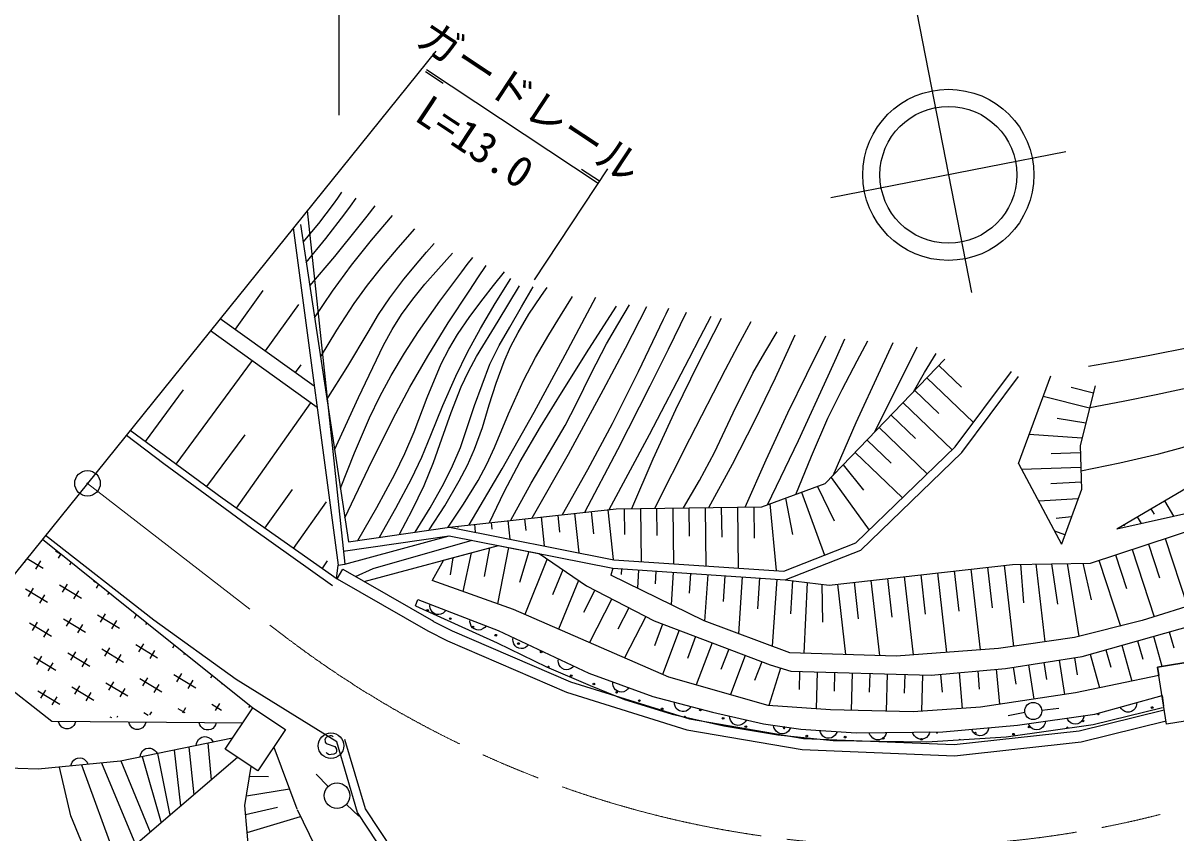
# Model space of a CAD drawing. Units: millimetres, scale not verified. Extents: x 40000 to 680000, y 20000 to 380000.
# Drawn here: x 79914 to 147284, y 268015 to 315334 of the extents above; entities that cross this region are included whole.
import ezdxf
from ezdxf.enums import TextEntityAlignment as Align

# ---------------------------------------------------------------- set-up
doc = ezdxf.new("R2010")
doc.units = ezdxf.units.MM
doc.header["$LTSCALE"] = 1000
doc.linetypes.add('CHAIN', pattern=[18.5, 12, -1.5, 3.5, -1.5])
doc.layers.add('M-BGD', color=7, linetype='Continuous', lineweight=25)
doc.layers.add('M-BMK', color=2, linetype='CHAIN', lineweight=13)
doc.styles.add('ＭＳ ゴシック', font='')
doc.styles.get('ＭＳ ゴシック').set_extended_font_data('MS Gothic')

# ---------------------------------------------------------------- blocks, each defined once
blk = doc.blocks.new('BUHIN1')
at = {"color": 7, "linetype": 'Continuous', "lineweight": 25}
for radius in [746, 22.5]:
    blk.add_circle((0, 0), radius, dxfattribs=at)
blk = doc.blocks.new('BUHIN3')
at = {"color": 7, "linetype": 'Continuous', "lineweight": 25}
blk.add_lwpolyline([(462, -192), (381, -283), (288, -350), (158, -415), (33, -428), (-89, -415), (-232, -356), (-327, -278), (-405, -181), (-453, -42), (-471, 71), (-462, 192)], dxfattribs=at)
blk = doc.blocks.new('BUHIN4')
at = {"color": 7, "linetype": 'Continuous', "lineweight": 25}
blk.add_lwpolyline([(-491, 92), (-431, 198), (-354, 283), (-240, 373), (-121, 412), (1, 425), (153, 396), (262, 340), (359, 261), (435, 135), (476, 28), (491, -92)], dxfattribs=at)
blk = doc.blocks.new('BUHIN34')
at = {"color": 7, "linetype": 'Continuous', "lineweight": 25}
blk.add_lwpolyline([(364, -343), (256, -399), (146, -429), (1, -444), (-120, -412), (-230, -357), (-343, -251), (-404, -145), (-443, -26), (-439, 121), (-416, 233), (-364, 343)], dxfattribs=at)
blk = doc.blocks.new('BUHIN35')
at = {"color": 7, "linetype": 'Continuous', "lineweight": 25}
blk.add_lwpolyline([(340, -367), (228, -416), (116, -438), (-30, -443), (-148, -403), (-254, -340), (-359, -227), (-413, -117), (-444, 5), (-429, 151), (-398, 261), (-340, 367)], dxfattribs=at)
blk = doc.blocks.new('BUHIN41')
at = {"color": 7, "linetype": 'Continuous', "lineweight": 25}
blk.add_lwpolyline([(466, -182), (387, -275), (295, -344), (167, -411), (42, -427), (-80, -417), (-224, -361), (-321, -285), (-401, -189), (-452, -51), (-473, 61), (-466, 182)], dxfattribs=at)
blk = doc.blocks.new('BUHIN43')
at = {"color": 7, "linetype": 'Continuous', "lineweight": 25}
blk.add_lwpolyline([(485, -120), (419, -222), (337, -302), (219, -386), (98, -418), (-25, -424), (-175, -387), (-281, -325), (-373, -240), (-442, -110), (-477, -1), (-485, 120)], dxfattribs=at)
blk = doc.blocks.new('BUHIN67')
at = {"color": 7, "linetype": 'Continuous', "lineweight": 25}
blk.add_circle((0, 0), 746, dxfattribs=at)
blk = doc.blocks.new('BUHIN69')
at = {"color": 7, "linetype": 'Continuous', "lineweight": 25}
blk.add_lwpolyline([(321, 430), (289, 482), (239, 519), (165, 549), (51, 571), (-50, 564), (-142, 524), (-206, 453), (-226, 369), (-233, 313), (-218, 234), (-174, 183), (181, -127), (213, -202), (224, -300), (199, -387), (160, -452), (96, -508), (-25, -519), (-194, -485), (-266, -460), (-329, -413), (-377, -347), (-412, -252)], dxfattribs=at)
blk.add_circle((0, 0), 746, dxfattribs=at)

msp = doc.modelspace()

# ---------------------------------------------------------------- linework, layer by layer
at = {"layer": 'M-BGD'}
for p, q in [((98378, 309960), (98378, 342437)), ((130532, 324132), (135330, 299597)), ((104027, 313701), (83680, 288441)), ((103499, 312615), (113521, 305985)), ((103426, 312506), (104469, 311816)), ((140856, 307810), (127116, 305123)), ((114073, 306819), (109786, 300339)), ((113593, 306095), (112551, 306785)), ((96524, 304387), (98727, 283722)), ((95703, 303367), (98332, 283662)), ((96126, 303568), (98933, 285033)), ((92321, 297443), (93941, 299700)), ((94082, 296179), (96026, 298888)), ((91440, 298075), (96935, 294131)), ((90869, 297366), (97100, 292894)), ((88864, 289568), (93316, 295610)), ((95843, 294915), (96167, 295367)), ((126795, 288429), (133781, 295688)), ((133431, 295325), (134743, 294063)), ((132733, 294599), (135447, 291987)), ((134390, 290572), (137679, 294973)), ((134766, 290241), (138079, 294674)), ((138085, 289596), (139975, 294715)), ((87075, 290886), (89293, 293896)), ((132034, 293873), (133437, 292524)), ((142462, 293701), (141154, 294035)), ((142573, 294137), (141681, 290646)), ((92382, 287000), (96739, 293153)), ((131335, 293148), (134201, 290390)), ((142239, 292828), (139533, 293520)), ((130637, 292422), (132057, 291055)), ((142016, 291955), (140342, 292221)), ((85952, 291262), (88149, 289596)), ((86181, 291545), (91547, 287591)), ((90653, 288250), (92887, 291282)), ((129938, 291696), (132751, 288988)), ((141792, 291082), (138713, 291296)), ((128586, 284962), (134390, 290572)), ((129240, 290970), (130633, 289629)), ((141681, 290646), (141760, 288074)), ((128541, 290244), (131302, 287587)), ((128861, 284533), (134766, 290241)), ((141694, 290217), (139985, 290165)), ((88149, 289596), (93265, 285844)), ((127843, 289518), (129035, 288051)), ((138085, 289596), (140605, 284897)), ((141720, 289360), (138268, 289254)), ((83680, 288441), (58830, 257590)), ((123083, 287065), (126795, 288429)), ((127144, 288792), (129358, 285708)), ((141747, 288502), (139975, 288415)), ((143838, 285779), (148595, 288590)), ((94052, 285817), (95656, 288082)), ((125403, 287918), (126753, 284245)), ((126331, 288259), (127319, 286259)), ((141760, 288074), (140605, 284897)), ((91547, 287591), (98278, 282857)), ((95721, 284635), (97646, 287352)), ((114569, 286956), (123083, 287065)), ((117880, 286998), (117922, 283745)), ((118826, 287010), (118848, 285346)), ((119772, 287022), (119816, 283620)), ((120718, 287035), (120741, 285296)), ((121664, 287047), (121710, 283494)), ((122610, 287059), (122634, 285245)), ((123547, 287235), (123924, 283347)), ((124475, 287577), (124879, 285458)), ((141567, 287544), (139263, 287400)), ((142297, 283784), (152940, 287281)), ((143838, 285779), (149892, 287148)), ((146613, 287418), (147140, 286526)), ((104830, 285887), (114569, 286956)), ((109213, 286368), (109288, 285677)), ((110186, 286475), (110372, 284785)), ((111160, 286582), (111270, 285583)), ((112134, 286689), (112387, 284384)), ((113108, 286795), (113252, 285489)), ((114082, 286902), (114403, 283983)), ((115042, 286962), (115062, 285447)), ((115988, 286974), (116028, 283870)), ((116934, 286986), (116955, 285397)), ((141182, 286485), (140290, 286394)), ((145027, 286481), (145253, 286099)), ((145820, 286950), (146008, 286631)), ((93265, 285844), (97995, 282464)), ((98933, 285033), (104830, 285887)), ((104830, 285887), (114440, 283976)), ((105317, 285940), (105325, 285864)), ((106291, 286047), (106341, 285586)), ((107265, 286154), (107307, 285770)), ((108239, 286261), (108357, 285186)), ((144234, 286013), (144272, 285949)), ((81056, 285183), (93341, 275318)), ((87566, 280447), (81231, 285401)), ((98612, 284481), (104816, 285380)), ((98727, 283722), (104816, 285380)), ((100368, 283469), (106149, 285115)), ((104816, 285380), (114374, 283479)), ((140797, 285427), (140205, 285642)), ((146651, 285214), (147953, 281252)), ((81801, 284494), (82254, 284220)), ((81979, 284062), (82133, 284317)), ((99844, 282706), (107697, 284807)), ((104488, 283948), (107697, 284807)), ((106093, 284378), (105614, 282119)), ((107162, 284664), (106858, 283001)), ((108290, 284689), (107635, 281395)), ((107697, 284807), (110070, 284335)), ((109477, 284453), (108915, 282640)), ((110070, 284335), (112840, 282453)), ((124378, 283317), (128586, 284962)), ((124457, 282811), (128861, 284533)), ((144716, 284579), (146010, 280641)), ((145683, 284897), (146332, 282922)), ((79993, 283822), (80095, 283990)), ((80146, 284053), (81099, 283477)), ((80926, 283915), (80635, 283434)), ((82723, 283844), (82620, 283674)), ((97391, 283452), (97712, 283905)), ((98226, 282861), (98332, 283662)), ((98332, 283662), (98727, 283722)), ((104488, 283948), (103820, 282760)), ((105023, 284091), (104863, 283086)), ((110532, 284021), (109230, 280774)), ((114440, 283976), (124378, 283317)), ((127018, 282492), (137736, 283708)), ((137249, 283653), (137786, 278917)), ((137736, 283708), (142297, 283784)), ((138192, 283716), (138371, 281454)), ((139104, 283731), (139620, 279182)), ((140017, 283746), (140353, 281379)), ((140929, 283761), (141601, 279493)), ((141841, 283776), (142335, 281641)), ((142781, 283943), (144042, 280104)), ((143748, 284261), (144391, 282306)), ((98278, 282857), (98600, 283421)), ((98600, 283421), (103890, 280379)), ((99340, 282995), (100368, 283469)), ((111455, 283394), (110846, 281919)), ((114374, 283479), (114266, 283072)), ((119708, 280404), (114266, 283072)), ((114374, 283479), (124457, 282811)), ((114374, 283479), (124457, 282811)), ((114879, 283445), (114857, 283119)), ((115887, 283379), (115816, 282312)), ((116895, 283312), (116846, 282572)), ((117903, 283245), (117778, 281351)), ((118911, 283178), (118835, 282024)), ((119920, 283112), (119739, 280393)), ((120928, 283045), (120828, 281535)), ((121936, 282978), (121716, 279658)), ((131402, 282989), (131921, 278420)), ((132377, 283100), (132638, 280796)), ((133351, 283210), (133878, 278566)), ((134326, 283321), (134591, 280980)), ((135300, 283432), (135836, 278711)), ((136274, 283542), (136544, 281163)), ((80234, 281836), (80525, 282318)), ((82042, 282509), (83326, 281732)), ((82219, 282077), (82511, 282558)), ((84028, 282749), (84263, 282607)), ((84205, 282318), (84342, 282544)), ((98276, 282857), (103566, 279816)), ((108566, 281062), (103820, 282760)), ((112378, 282767), (111206, 279916)), ((112840, 282453), (116802, 280402)), ((122944, 282911), (122824, 281101)), ((123952, 282845), (123693, 278924)), ((124457, 282811), (127018, 282492)), ((124883, 282758), (124756, 280818)), ((125737, 282651), (125545, 278518)), ((126591, 282545), (126626, 280332)), ((127505, 282547), (127971, 278441)), ((128479, 282658), (128720, 280534)), ((129454, 282768), (129952, 278378)), ((130428, 282879), (130685, 280613)), ((80057, 282268), (81340, 281491)), ((81167, 281929), (80876, 281448)), ((83152, 282170), (82861, 281689)), ((84932, 282070), (84847, 281930)), ((102840, 281276), (102989, 281653)), ((102989, 281653), (107675, 279840)), ((113335, 282197), (112658, 280888)), ((114326, 281684), (113006, 279135)), ((149113, 281617), (145316, 280422)), ((86254, 281005), (86272, 280994)), ((102840, 281276), (107611, 279126)), ((117657, 277116), (108566, 281062)), ((115316, 281171), (114674, 279930)), ((80298, 280282), (81581, 279506)), ((80475, 279851), (80766, 280332)), ((82283, 280523), (83566, 279747)), ((82460, 280092), (82751, 280573)), ((84269, 280764), (85552, 279988)), ((84446, 280332), (84737, 280814)), ((85379, 280425), (85087, 279944)), ((86431, 280573), (86550, 280770)), ((87140, 280297), (87073, 280185)), ((92371, 276989), (87566, 280447)), ((103858, 280397), (104998, 279825)), ((116307, 280658), (115057, 278244)), ((116802, 280402), (123563, 277838)), ((124712, 278545), (119708, 280404)), ((145316, 280422), (141363, 279434)), ((81408, 279944), (81117, 279463)), ((83393, 280185), (83102, 279703)), ((103566, 279816), (104724, 279236)), ((104998, 279825), (111901, 276844)), ((107675, 279840), (112974, 277358)), ((117285, 280219), (116806, 278956)), ((118251, 279853), (117276, 277281)), ((141804, 278325), (148281, 280161)), ((146893, 279768), (147158, 278834)), ((86495, 279019), (87778, 278243)), ((86672, 278588), (86963, 279069)), ((88657, 278828), (88759, 278997)), ((104724, 279236), (111675, 276233)), ((107624, 279119), (110509, 277715)), ((119217, 279486), (118735, 278216)), ((120182, 279120), (119250, 276663)), ((141363, 279434), (136916, 278792)), ((144118, 278981), (144712, 276882)), ((145043, 279243), (145350, 278160)), ((145968, 279505), (146466, 277750)), ((81591, 274519), (75997, 278903)), ((80538, 278297), (81822, 277520)), ((80716, 277865), (81007, 278347)), ((82524, 278538), (83807, 277761)), ((82701, 278106), (82992, 278587)), ((84509, 278778), (85793, 278002)), ((84687, 278347), (84978, 278828)), ((85619, 278440), (85328, 277959)), ((87605, 278681), (87314, 278200)), ((89349, 278523), (89299, 278440)), ((121148, 278754), (120698, 277566)), ((122114, 278387), (121245, 276095)), ((130938, 278347), (124712, 278545)), ((136916, 278792), (130938, 278347)), ((137331, 277624), (141804, 278325)), ((141357, 278255), (141514, 277254)), ((142267, 278456), (142824, 276492)), ((143192, 278718), (143480, 277703)), ((81648, 277958), (81357, 277477)), ((83634, 278199), (83343, 277718)), ((110509, 277715), (113059, 276622)), ((123080, 278021), (122661, 276916)), ((124169, 277651), (123496, 275464)), ((123563, 277838), (124775, 277465)), ((132980, 277232), (137331, 277624)), ((136787, 277575), (136971, 275534)), ((137778, 277694), (137934, 276698)), ((138673, 277834), (138986, 275836)), ((139568, 277974), (139725, 276972)), ((140462, 278115), (140777, 276105)), ((146207, 277709), (148440, 278063)), ((148440, 278063), (146207, 277709)), ((146735, 274377), (146207, 277709)), ((146207, 277709), (146287, 277207)), ((86736, 277034), (88019, 276257)), ((86913, 276602), (87204, 277084)), ((88721, 277275), (90004, 276498)), ((88898, 276843), (89189, 277324)), ((89831, 276936), (89540, 276455)), ((90884, 277084), (90968, 277223)), ((98247, 273338), (92370, 276989)), ((112974, 277358), (116718, 275991)), ((123452, 275467), (117657, 277116)), ((124775, 277465), (132980, 277232)), ((125288, 277450), (125258, 276394)), ((126313, 277421), (126252, 275263)), ((127339, 277392), (127308, 276294)), ((128365, 277363), (128302, 275173)), ((129390, 277334), (129359, 276242)), ((130416, 277305), (130354, 275126)), ((131442, 277275), (131411, 276189)), ((132467, 277246), (132407, 275124)), ((133524, 277281), (133617, 276248)), ((134612, 277379), (134800, 275293)), ((135699, 277477), (135794, 276424)), ((146287, 277207), (141415, 276201)), ((80779, 276311), (82063, 275535)), ((80956, 275880), (81248, 276361)), ((82765, 276552), (84048, 275776)), ((82942, 276121), (83233, 276602)), ((83875, 276214), (83584, 275732)), ((84750, 276793), (86034, 276017)), ((84927, 276361), (85218, 276843)), ((85860, 276455), (85569, 275973)), ((87846, 276695), (87554, 276214)), ((91558, 276749), (91525, 276696)), ((111675, 276233), (118698, 274042)), ((111901, 276844), (118851, 274676)), ((113059, 276622), (115069, 275810)), ((81889, 275973), (81598, 275492)), ((91168, 275170), (91416, 275580)), ((115069, 275810), (117837, 274958)), ((116718, 275991), (120205, 275063)), ((141415, 276201), (135863, 275368)), ((142544, 274961), (146472, 276040)), ((146472, 276040), (146566, 275447)), ((86976, 275048), (87219, 274902)), ((87330, 274909), (87445, 275098)), ((88962, 275289), (89362, 275047)), ((89249, 275039), (89430, 275339)), ((90947, 275530), (91505, 275193)), ((91734, 272906), (93341, 275318)), ((93110, 275339), (93177, 275450)), ((93341, 275318), (95243, 274050)), ((117837, 274958), (120872, 274274)), ((120205, 275063), (123181, 274391)), ((127092, 275201), (123452, 275467)), ((131922, 275090), (127092, 275201)), ((135863, 275368), (131922, 275090)), ((138455, 275043), (137474, 274851)), ((138034, 274307), (142544, 274961)), ((139443, 275194), (140437, 275304)), ((141632, 273982), (146604, 275209)), ((142455, 274357), (146497, 275348)), ((92752, 274433), (81591, 274519)), ((84991, 274808), (85076, 274756)), ((85412, 274779), (85459, 274857)), ((118851, 274676), (125518, 273530)), ((120872, 274274), (124015, 273748)), ((123181, 274391), (125357, 274071)), ((133662, 273928), (138034, 274307)), ((137360, 273638), (142455, 274357)), ((141746, 273341), (146706, 274564)), ((148968, 274731), (146735, 274377)), ((92162, 273549), (85617, 272218)), ((95243, 274050), (93636, 271639)), ((118698, 274042), (125450, 272883)), ((124015, 273748), (127253, 273416)), ((125357, 274071), (128601, 273859)), ((125518, 273530), (134327, 273179)), ((128601, 273859), (133662, 273928)), ((132725, 273333), (137360, 273638)), ((134327, 273179), (141632, 273982)), ((88748, 272854), (89123, 269589)), ((89597, 273027), (89885, 270240)), ((90712, 273254), (90905, 271114)), ((93636, 271639), (91734, 272906)), ((94560, 273026), (95917, 269427)), ((99460, 269202), (98247, 273338)), ((99919, 269415), (98727, 273479)), ((125450, 272883), (134350, 272528)), ((127253, 273416), (132725, 273333)), ((134350, 272528), (141746, 273341)), ((85617, 272218), (80798, 271745)), ((92446, 272432), (84201, 265378)), ((85630, 272220), (87346, 268068)), ((86883, 272475), (87984, 268614)), ((87766, 272655), (88490, 269047)), ((80798, 271745), (77700, 271831)), ((82713, 269016), (82035, 271866)), ((83328, 271993), (85383, 266389)), ((84508, 272109), (86489, 267335)), ((92875, 269612), (93243, 271901)), ((93151, 271329), (94254, 271316)), ((97740, 270732), (97044, 271449)), ((92967, 270184), (95477, 270593)), ((93251, 265416), (92875, 269612)), ((92922, 269088), (94781, 269522)), ((98810, 269681), (99541, 268999)), ((84201, 265378), (82713, 269016)), ((93016, 268039), (96130, 268983)), ((95935, 269385), (98270, 264590)), ((101195, 266580), (99460, 269202)), ((101554, 266943), (99919, 269415))]:
    msp.add_line(p, q, dxfattribs=at)
for points in [[(96284, 302530), (97194, 303620), (98056, 304746), (98302, 305097), (98545, 305451)], [(96463, 301347), (97608, 302740), (98712, 304180), (99049, 304638), (99384, 305098)], [(96670, 299977), (98138, 301699), (99559, 303459), (100024, 304057), (100487, 304657)], [(168095, 304937), (165953, 303118), (163766, 301339), (162381, 300285), (160959, 299278), (159717, 298469), (158443, 297711), (157280, 297085), (156083, 296509), (154869, 295997), (153632, 295541), (152136, 295061), (150612, 294636), (148381, 294095), (146133, 293612), (144195, 293227), (142245, 292852)], [(96952, 298120), (98000, 299669), (99101, 301190), (100280, 302653), (101501, 304083)], [(97301, 295811), (98256, 297397), (99260, 298948), (100043, 300029), (100876, 301076), (101834, 302203), (102812, 303316)], [(161485, 302497), (160402, 301484), (159286, 300524), (158572, 299984), (157818, 299489), (157028, 299053), (156198, 298664), (155126, 298240), (154027, 297870), (152262, 297359), (150479, 296906), (148124, 296381), (145763, 295916), (143968, 295589), (142172, 295272)], [(97674, 293347), (98896, 295293), (100072, 297279), (100681, 298298), (101341, 299284), (102173, 300380), (103061, 301450), (103493, 301951), (103935, 302458)], [(98121, 290399), (99519, 293460), (100979, 296512), (101479, 297421), (102030, 298298), (102685, 299201), (103390, 300070), (104189, 300984), (105009, 301885)], [(98459, 288166), (99285, 290230), (100165, 292267), (100768, 293517), (101424, 294740), (102201, 296046), (103030, 297321), (104268, 299078), (105560, 300807), (105875, 301221), (106190, 301634)], [(98724, 286419), (100108, 289334), (101546, 292222), (102524, 294054), (103560, 295865), (104760, 297811), (106016, 299733), (106493, 300447), (106978, 301168)], [(99471, 285111), (100579, 287028), (101632, 288972), (102230, 290192), (102777, 291448), (103538, 293452), (104352, 295423), (104798, 296287), (105302, 297132), (106019, 298189), (106795, 299227), (107413, 300010), (108048, 300797)], [(100737, 285294), (101706, 286990), (102621, 288711), (103209, 289967), (103747, 291256), (104442, 292989), (105197, 294710), (105890, 296107), (106641, 297485), (107509, 298956), (108410, 300419)], [(101907, 285464), (102654, 286877), (103345, 288314), (103891, 289662), (104387, 291043), (104922, 292574), (105512, 294081), (105937, 294982), (106415, 295856), (107684, 297917), (108932, 299989)], [(102835, 285598), (103697, 287004), (104507, 288439), (105014, 289470), (105467, 290527), (106301, 292983), (107190, 295408), (107742, 296493), (108355, 297563), (109049, 298745), (109731, 299928)], [(103651, 285717), (104554, 287134), (105406, 288583), (105877, 289494), (106292, 290429), (106754, 291711), (107160, 293019), (107563, 294290), (108026, 295551), (108406, 296421), (108839, 297263), (109478, 298320), (110176, 299358), (110353, 299613), (110537, 299876)], [(104759, 285877), (105655, 287228), (106503, 288615), (107009, 289563), (107463, 290541), (108278, 292500), (109151, 294442), (109865, 295793), (110632, 297117), (111316, 298237), (112019, 299359)], [(105975, 286013), (107907, 289297), (109787, 292609), (111598, 295949), (113383, 299315)], [(107165, 286144), (108036, 287942), (108959, 289712), (110146, 291738), (111385, 293734), (112984, 296271), (114591, 298801)], [(108421, 286282), (109614, 288444), (110863, 290584), (111584, 291827), (112258, 293109), (113109, 294863), (114013, 296589), (114675, 297731), (115355, 298862)], [(109674, 286419), (111782, 290152), (113840, 293920), (115113, 296340), (116364, 298771)], [(111431, 286611), (112922, 289259), (114364, 291944), (115880, 294972), (117347, 298036), (117497, 298352), (117647, 298669)], [(112733, 286754), (114676, 290428), (116567, 294131), (117632, 296281), (118689, 298436)], [(114173, 286912), (116523, 291304), (118844, 295731), (119489, 296973), (120133, 298216)], [(115488, 286968), (116740, 289865), (118051, 292747), (119368, 295429), (120729, 298090)], [(116838, 286985), (118873, 291048), (120968, 295094), (121711, 296499), (122456, 297903)], [(118503, 287007), (119434, 288614), (120312, 290249), (121409, 292570), (122565, 294873), (123257, 296088), (123978, 297299)], [(119993, 287026), (121363, 289554), (122679, 292111), (123877, 294607), (125038, 297122)], [(122117, 287053), (123338, 289822), (124613, 292567), (125709, 294813), (126825, 297050)], [(123425, 287191), (125219, 290938), (126963, 294721), (127448, 295796), (127935, 296880)], [(125066, 287794), (125981, 290033), (126950, 292245), (127773, 293931), (128655, 295601), (128970, 296181), (129287, 296760)], [(127245, 288897), (128600, 291997), (130011, 295074), (130386, 295869), (130767, 296672)], [(129676, 291423), (130917, 293914), (132159, 296422)], [(131947, 293783), (132582, 294917), (133270, 296027)], [(141726, 289179), (144006, 289638), (146277, 290156), (147654, 290528), (149023, 290960), (150623, 291549), (152214, 292200), (152859, 292474), (153512, 292755)], [(115316, 276503), (115239, 276408), (115149, 276337), (115022, 276267), (114898, 276248), (114776, 276256), (114630, 276309), (114532, 276382), (114449, 276476), (114395, 276613), (114372, 276725), (114376, 276846)], [(118945, 275398), (118876, 275297), (118793, 275218), (118673, 275136), (118552, 275107), (118429, 275103), (118279, 275143), (118175, 275207), (118084, 275293), (118018, 275425), (117985, 275534), (117978, 275655)], [(144990, 275633), (144982, 275511), (144950, 275401), (144888, 275270), (144797, 275183), (144693, 275118), (144544, 275077), (144421, 275080), (144299, 275109), (144176, 275189), (144093, 275267), (144026, 275368)], [(122181, 274617), (122117, 274513), (122037, 274431), (121920, 274345), (121799, 274311), (121677, 274302), (121526, 274336), (121419, 274397), (121325, 274479), (121254, 274608), (121217, 274716), (121205, 274837)], [(124764, 274158), (124707, 274050), (124634, 273962), (124524, 273867), (124406, 273824), (124285, 273806), (124132, 273829), (124020, 273881), (123920, 273956), (123840, 274079), (123795, 274184), (123774, 274303)], [(127478, 273932), (127430, 273820), (127364, 273727), (127262, 273623), (127149, 273571), (127029, 273543), (126874, 273553), (126759, 273596), (126654, 273663), (126563, 273779), (126510, 273880), (126480, 273998)], [(136346, 274161), (136316, 274043), (136265, 273940), (136180, 273823), (136075, 273753), (135961, 273708), (135807, 273695), (135687, 273720), (135572, 273770), (135465, 273871), (135397, 273963), (135350, 274074)], [(82710, 271932), (82739, 272051), (82789, 272154), (82872, 272272), (82976, 272343), (83090, 272389), (83244, 272404), (83364, 272381), (83480, 272332), (83587, 272232), (83657, 272141), (83705, 272030)]]:
    msp.add_lwpolyline(points, dxfattribs=at)
for centre, radius in [((133986, 306466), 5000), ((133986, 306466), 4000), ((103553, 281021), 49.8), ((104881, 280536), 49.8), ((106210, 280050), 49.8), ((107538, 279565), 49.8), ((108866, 279080), 49.8), ((110195, 278595), 49.8), ((111945, 277202), 49.8), ((113273, 276717), 49.8), ((114601, 276232), 49.8), ((115930, 275747), 49.8), ((138946, 275139), 498), ((117258, 275261), 49.8), ((119493, 275198), 49.8), ((145894, 275340), 49.8), ((120822, 274712), 49.8), ((122150, 274227), 49.8), ((138703, 274203), 49.8), ((141845, 274561), 49.8), ((125713, 273678), 49.8), ((127949, 273614), 49.8), ((130184, 273551), 49.8), ((132419, 273487), 49.8), ((135561, 273845), 49.8), ((137796, 273781), 49.8)]:
    msp.add_circle(centre, radius, dxfattribs=at)
for centre, start, end in [((110616, 277688), 316.77959, 176.8216), ((142752, 274982), 151.16481, 59.54877), ((118586, 274776), 2.06119, 152.55072), ((124385, 274163), 83.6808, 79.55194), ((133326, 273909), 162.04456, 19.52658), ((140938, 274139), 22.42742, 173.88173), ((134654, 273423), 51.94443, 135.59365)]:
    msp.add_arc(centre, 49.8, start, end, dxfattribs=at)
at = {"layer": 'M-BMK'}
msp.add_line((83680, 288441), (95217, 279486), dxfattribs=at)
msp.add_arc((131543, 327239), 60000, 232.73932, 303.04861, dxfattribs=at)

# ---------------------------------------------------------------- block references
at = {"layer": 'M-BGD', "rotation": 22.12794}
for name, p in [('BUHIN1', (83680, 288441)), ('BUHIN34', (104161, 281200)), ('BUHIN34', (106504, 280294)), ('BUHIN35', (109000, 279220)), ('BUHIN35', (111650, 277979)), ('BUHIN43', (141417, 274797)), ('BUHIN3', (82486, 274512)), ('BUHIN3', (86593, 274481)), ('BUHIN3', (90699, 274449)), ('BUHIN41', (129866, 273877)), ('BUHIN41', (132397, 273911)), ('BUHIN43', (139162, 274470)), ('BUHIN4', (90526, 273216)), ('BUHIN69', (97908, 273111)), ('BUHIN4', (87253, 272551)), ('BUHIN67', (98262, 270193))]:
    msp.add_blockref(name, p, dxfattribs=at)

# ---------------------------------------------------------------- texts
at = {"layer": 'M-BGD', "style": 'ＭＳ ゴシック'}
for s, p in [('ガードレール', (102460, 313686)), ('L=13.0', (102396, 309241))]:
    msp.add_text(s, height=1833, rotation=326.5, dxfattribs=at).set_placement(p, align=Align.BOTTOM_LEFT)

doc.saveas('drawing.dxf')
